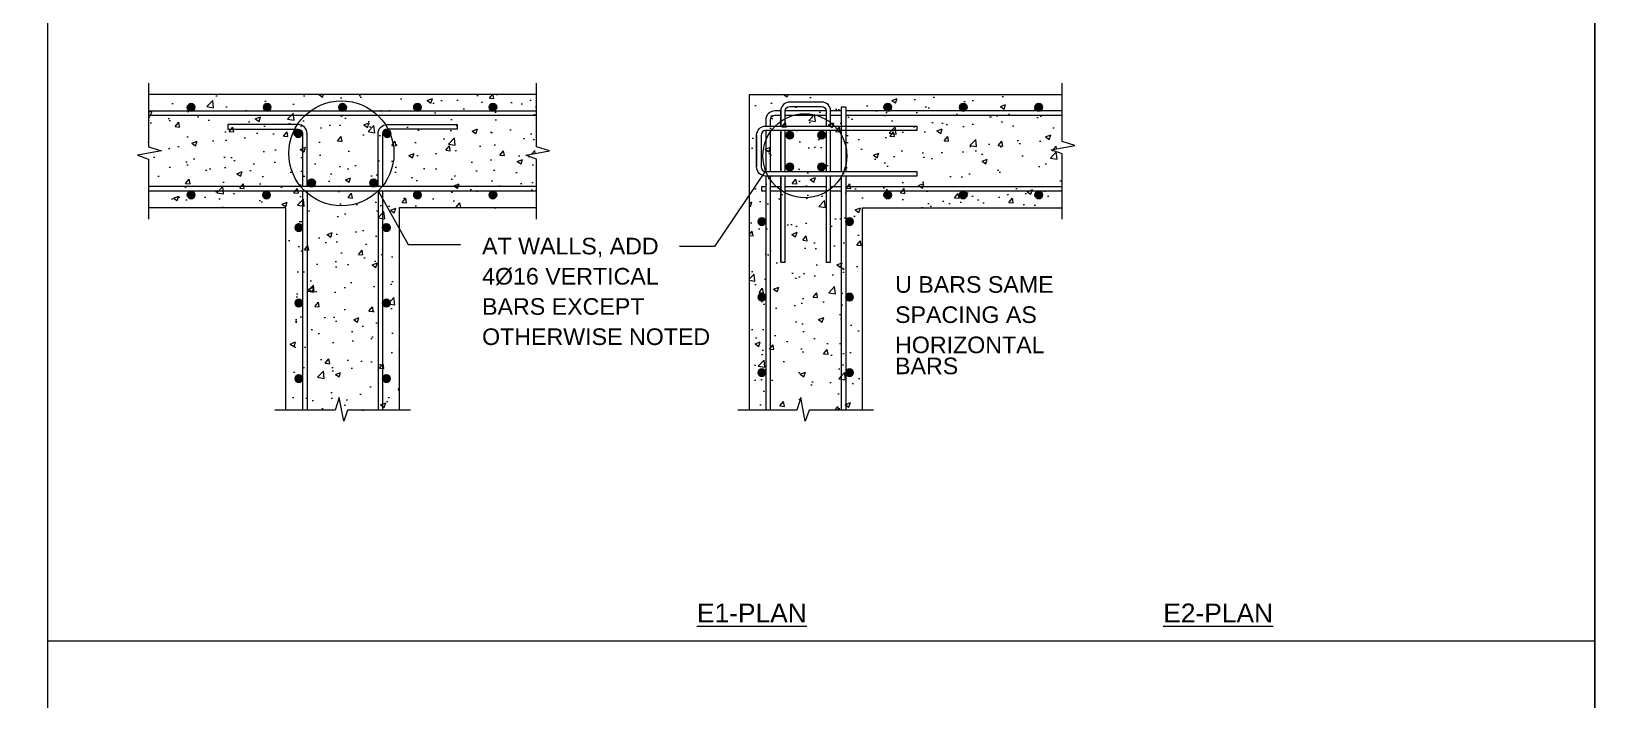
# Model space of a CAD drawing. Extents: x 166525 to 167198, y 178739 to 179747.
# Drawn here: x 166653.54 to 166665.54, y 179571.78 to 179576.91 of the extents above; entities that cross this region are included whole.
import ezdxf

# ---------------------------------------------------------------- set-up
doc = ezdxf.new("R2010")
doc.units = 0
doc.header["$MEASUREMENT"] = 0
doc.layers.get('0').update_dxf_attribs({"linetype": 'CONTINUOUS'})
doc.layers.add('BEAM', color=6, linetype='CONTINUOUS', lineweight=13)
doc.layers.add('S-G-TEXT SUB TITLE', color=2, linetype='CONTINUOUS')
doc.layers.add('Steel', color=2, linetype='CONTINUOUS')
doc.styles.add('ARIAL', font='arial.ttf')

# ---------------------------------------------------------------- blocks, each defined once
blk = doc.blocks.new('SUBTITLE')
at = {"lineweight": 0}
for tag, p in [('%%USUBTITLE', (13935941.075, 8347529.818)), ('20', (13935941.075, 8347529.418))]:
    blk.add_attdef(tag, p, '', height=0.2, dxfattribs=at)
blk = doc.blocks.new('B1')
at = {"layer": 'Steel'}
blk.add_hatch(color=256, dxfattribs=at).paths.add_polyline_path([(-0.05, 0, 1), (0.05, 0, 1)], flags=16)
blk.add_circle((0, 0), 0.05, dxfattribs=at)

msp = doc.modelspace()

# ---------------------------------------------------------------- hatches: boundary and pattern name
at = {"layer": 'BEAM'}
h = msp.add_hatch(dxfattribs=at)
h.set_pattern_fill('AR-CONC', color=0, scale=0.057942, style=0)
h.set_pattern_definition([(50, (166585.84214, 179559.04407), (0.4155963, -0.03636), [0.0434567, -0.4780232]), (355, (166585.84214, 179559.04407), (-0.0803956, 0.4358367), [0.0347653, -0.3824185]), (100.4514, (166585.87677, 179559.04104), (0.335201, 0.3994764), [0.0369325, -0.4062572]), (46.1842, (166585.84214, 179559.15995), (0.618383, -0.0959054), [0.065185, -0.717035]), (96.6356, (166585.89367, 179559.15196), (0.541564, 0.5644253), [0.0553987, -0.6093857]), (351.1842, (166585.84214, 179559.15995), (0.5415637, 0.564426), [0.052148, -0.573628]), (21, (166585.90008, 179559.131), (0.3458611, -0.2332862), [0.0434567, -0.4780232]), (326, (166585.9001, 179559.131), (0.1409823, 0.420168), [0.0347653, -0.3824185]), (71.4514, (166585.9289, 179559.11154), (0.4868435, 0.1868813), [0.0369325, -0.4062572]), (37.5, (166585.84214, 179559.04407), (0.0070457, 0.19288602), [0, -0.37778315, 0, -0.38821274, 0, -0.3838671]), (7.5, (166585.84214, 179559.04407), (0.1524283, 0.2285308), [0, -0.2213392, 0, -0.3690918, 0, -0.14630406]), (327.5, (166585.71293, 179559.04407), (0.30930847, -0.0130688), [0, -0.1448555, 0, -0.4519492, 0, -0.5997018]), (317.5, (166585.65498, 179559.04407), (0.3379109, 0.058003), [0, -0.1883122, 0, -0.3001406, 0, -0.4258752])])
h.paths.add_polyline_path([(166657.4212, 179575.93064), (166657.33715, 179575.96046), (166657.51926, 179575.99485), (166657.4212, 179576.02467), (166657.4212, 179576.42699), (166654.4422, 179576.42699), (166654.4422, 179576.02467), (166654.54025, 179575.99485), (166654.35815, 179575.96046), (166654.4422, 179575.93064), (166654.4422, 179575.55786), (166655.49713, 179575.55786), (166655.49713, 179574.00417), (166655.87572, 179574.00417), (166655.90553, 179574.10223), (166655.93993, 179573.92012), (166655.96974, 179574.00417), (166656.36627, 179574.00417), (166656.36627, 179575.55786), (166657.4212, 179575.55786)])
h = msp.add_hatch(dxfattribs=at)
h.set_pattern_fill('AR-CONC', color=0, scale=0.057942, style=0)
h.set_pattern_definition([(50, (166585.59213, 179559.04407), (0.4155963, -0.03636), [0.0434567, -0.4780232]), (355, (166585.59213, 179559.04407), (-0.0803956, 0.4358367), [0.0347653, -0.3824185]), (100.4514, (166585.62676, 179559.04104), (0.335201, 0.3994764), [0.0369325, -0.4062572]), (46.1842, (166585.59213, 179559.15995), (0.618383, -0.0959054), [0.065185, -0.7170347]), (96.6356, (166585.64366, 179559.15196), (0.541564, 0.5644253), [0.0553987, -0.6093857]), (351.1842, (166585.5921, 179559.15995), (0.5415637, 0.564426), [0.052148, -0.573628]), (21, (166585.65007, 179559.131), (0.3458611, -0.2332862), [0.0434567, -0.4780232]), (326, (166585.65007, 179559.131), (0.1409823, 0.420168), [0.0347653, -0.3824185]), (71.4514, (166585.6789, 179559.11154), (0.4868435, 0.1868813), [0.0369325, -0.4062572]), (37.5, (166585.59213, 179559.04407), (0.0070457, 0.19288602), [0, -0.37778315, 0, -0.38821274, 0, -0.3838671]), (7.5, (166585.59213, 179559.04407), (0.1524283, 0.2285308), [0, -0.2213392, 0, -0.3690918, 0, -0.14630406]), (327.5, (166585.46292, 179559.04407), (0.30930847, -0.0130688), [0, -0.1448555, 0, -0.4519492, 0, -0.5997018]), (317.5, (166585.40498, 179559.04407), (0.3379109, 0.058003), [0, -0.1883122, 0, -0.3001406, 0, -0.4258752])])
h.paths.add_polyline_path([(166661.45465, 179575.97184), (166661.37061, 179576.00165), (166661.55271, 179576.03605), (166661.45465, 179576.06587), (166661.45465, 179576.42699), (166659.05234, 179576.42699), (166659.05234, 179574.00417), (166659.419, 179574.00417), (166659.44881, 179574.10223), (166659.48321, 179573.92012), (166659.51302, 179574.00417), (166659.92147, 179574.00417), (166659.92147, 179575.55786), (166661.45465, 179575.55786)])

# ---------------------------------------------------------------- linework, layer by layer
msp.add_line((166665.54405, 179592.51426), (166665.54405, 179552.73845))
at = {"layer": 'BEAM', "color": 0}
for p, q in [((166653.6661, 179591.82623), (166653.6661, 179553.60608)), ((166659.05234, 179576.42699), (166661.45465, 179576.42699)), ((166659.05234, 179576.42699), (166659.05234, 179574.00417)), ((166659.60888, 179576.36905), (166659.36493, 179576.36905)), ((166659.794, 179576.32908), (166659.75923, 179576.32908)), ((166659.11028, 179576.11469), (166659.11028, 179575.87074)), ((166659.92147, 179575.55786), (166661.45465, 179575.55786)), ((166659.92147, 179575.55786), (166659.92147, 179574.00417)), ((166653.6661, 179572.23604), (166665.54405, 179572.23604))]:
    msp.add_line(p, q, dxfattribs=at)
msp.add_lwpolyline([(166665.54405, 179591.82623), (166615.94671, 179591.82623), (166615.94671, 179553.60608), (166665.54405, 179553.60608)], close=True, dxfattribs=at)
for points in [[(166654.4422, 179576.5139), (166654.4422, 179576.02467), (166654.54025, 179575.99485), (166654.35815, 179575.96046), (166654.4422, 179575.93064), (166654.4422, 179575.47094)], [(166657.4212, 179575.47094), (166657.4212, 179575.93064), (166657.33715, 179575.96046), (166657.51926, 179575.99485), (166657.4212, 179576.02467), (166657.4212, 179576.5139)], [(166661.45465, 179575.47094), (166661.45465, 179575.97184), (166661.37061, 179576.00165), (166661.55271, 179576.03605), (166661.45465, 179576.06587), (166661.45465, 179576.5139)], [(166657.4212, 179576.42699), (166654.4422, 179576.42699)], [(166657.4212, 179576.29958), (166654.4422, 179576.29958)], [(166657.4212, 179576.26482), (166654.4422, 179576.26482)], [(166659.2954, 179576.18422), (166659.2954, 179576.29952)], [(166659.64364, 179576.26534), (166659.33016, 179576.26534)], [(166659.64364, 179576.3001), (166659.33017, 179576.3001)], [(166659.75923, 179576.3001), (166659.6784, 179576.3001)], [(166659.75923, 179576.26534), (166659.67841, 179576.26534)], [(166659.75923, 179576.32908), (166659.75923, 179575.83598)], [(166659.794, 179576.32908), (166659.794, 179575.83598)], [(166661.45465, 179576.3001), (166659.794, 179576.3001)], [(166661.45465, 179576.26534), (166659.794, 179576.26534)], [(166659.17981, 179576.14946), (166659.17981, 179575.83598)], [(166659.21457, 179576.14946), (166659.21457, 179575.83598)], [(166659.2954, 179575.83598), (166659.2954, 179576.14946)], [(166659.2954, 179576.14946), (166659.2954, 179575.83598)], [(166659.33016, 179575.83598), (166659.33016, 179576.14946)], [(166659.64364, 179576.14946), (166659.64364, 179575.83598)], [(166659.67841, 179575.83598), (166659.67841, 179576.14946)], [(166659.17981, 179575.80121), (166659.17981, 179574.00417)], [(166659.21457, 179575.80121), (166659.21457, 179574.00417)], [(166659.2954, 179575.14042), (166659.2954, 179575.80121)], [(166659.2954, 179575.80121), (166659.2954, 179575.14042), (166659.33016, 179575.14042), (166659.33016, 179575.80121)], [(166659.64364, 179575.80121), (166659.64364, 179575.14042), (166659.67841, 179575.14042), (166659.67841, 179575.80121)], [(166659.75923, 179575.80121), (166659.75923, 179574.00417)], [(166659.794, 179575.80121), (166659.794, 179574.00417)], [(166657.4212, 179575.72009), (166654.4422, 179575.72009)], [(166657.4212, 179575.68533), (166654.4422, 179575.68533)], [(166655.62461, 179575.68533), (166655.62461, 179574.00417)], [(166655.65937, 179575.68533), (166655.65937, 179574.00417)], [(166656.20403, 179575.68533), (166656.20403, 179574.00417)], [(166656.23879, 179575.68533), (166656.23879, 179574.00417)], [(166659.17981, 179575.68533), (166659.15084, 179575.68533), (166659.15084, 179575.72009), (166659.17981, 179575.72009)], [(166659.21457, 179575.72009), (166659.2954, 179575.72009)], [(166659.2954, 179575.68533), (166659.21457, 179575.68533)], [(166659.33016, 179575.72009), (166659.64364, 179575.72009)], [(166659.64364, 179575.68533), (166659.33016, 179575.68533)], [(166659.67841, 179575.72009), (166659.75923, 179575.72009)], [(166659.75923, 179575.68533), (166659.67841, 179575.68533)], [(166659.794, 179575.72009), (166661.45465, 179575.72009)], [(166661.45465, 179575.68533), (166659.794, 179575.68533)], [(166655.49713, 179574.00417), (166655.49713, 179575.55786), (166654.4422, 179575.55786)], [(166657.4212, 179575.55786), (166656.36627, 179575.55786), (166656.36627, 179574.00417)], [(166656.45318, 179574.00417), (166655.96974, 179574.00417), (166655.93993, 179573.92012), (166655.90553, 179574.10223), (166655.87572, 179574.00417), (166655.41022, 179574.00417)], [(166660.00838, 179574.00417), (166659.51302, 179574.00417), (166659.48321, 179573.92012), (166659.44881, 179574.10223), (166659.419, 179574.00417), (166658.96542, 179574.00417)]]:
    msp.add_lwpolyline(points, dxfattribs=at)
for points in [[(166659.67841, 179576.18422), (166659.67841, 179576.29952, 0.41421356), (166659.60888, 179576.36905), (166659.36493, 179576.36905, 0.41421356), (166659.2954, 179576.29952), (166659.2954, 179576.18422)], [(166659.2954, 179576.3001), (166659.24934, 179576.3001, 0.41421356), (166659.17981, 179576.23057), (166659.17981, 179576.18422)], [(166659.2954, 179576.26534), (166659.24934, 179576.26534, 0.41421356), (166659.21457, 179576.23057), (166659.21457, 179576.18422)], [(166659.33016, 179576.18422), (166659.33016, 179576.29952, -0.41421356), (166659.36493, 179576.33428), (166659.60888, 179576.33428, -0.41421356), (166659.64364, 179576.29952), (166659.64364, 179576.18422)], [(166655.65937, 179575.72009), (166655.65937, 179576.12647, 0.41421356), (166655.58984, 179576.196), (166655.05098, 179576.196), (166655.05098, 179576.16124), (166655.58984, 179576.16124, -0.41421356), (166655.62461, 179576.12647), (166655.62461, 179575.72009)], [(166656.20403, 179575.72009), (166656.20403, 179576.12647, -0.41421356), (166656.27356, 179576.196), (166656.81242, 179576.196), (166656.81242, 179576.16124), (166656.27356, 179576.16124, 0.41421356), (166656.23879, 179576.12647), (166656.23879, 179575.72009)], [(166660.3389, 179575.80121), (166659.17981, 179575.80121, -0.41421356), (166659.11028, 179575.87074), (166659.11028, 179576.11469, -0.41421356), (166659.17981, 179576.18422), (166660.3389, 179576.18422), (166660.3389, 179576.14946), (166659.17981, 179576.14946, 0.41421356), (166659.14504, 179576.11469), (166659.14504, 179575.87074, 0.41421356), (166659.17981, 179575.83598), (166660.3389, 179575.83598), (166660.3389, 179575.80121), (166659.17981, 179575.80121)]]:
    msp.add_lwpolyline(points, format="xyb", dxfattribs=at)
at = {"layer": 'BEAM', "color": 3}
for points in [[(166659.17911, 179575.84117), (166658.78764, 179575.25998), (166658.51713, 179575.25998)], [(166656.20555, 179575.68775), (166656.43461, 179575.27545), (166656.83649, 179575.27545)]]:
    msp.add_lwpolyline(points, dxfattribs=at)
msp.add_lwpolyline([(166659.67841, 179575.32354, 0, 0.05055, 0), (166659.82552, 179575.28669, 0, 0, 0), (166660.45425, 179575.1292, 0, 0, 0), (166660.04338, 179575.67968, 0.05055, 0, 0), (166659.95267, 179575.80121, 0, 0.05055, 0)], format="xyseb", dxfattribs=at)
at = {"layer": 'BEAM', "color": 0}
for centre, radius in [((166655.92287, 179575.97528), 0.40321), ((166659.48039, 179575.95642), 0.32257)]:
    msp.add_circle(centre, radius, dxfattribs=at)

# ---------------------------------------------------------------- block references
at = {"layer": 'BEAM', "color": 0, "xscale": -0.5794220055977348, "yscale": 0.5794220055977348, "zscale": 0.5794220056, "rotation": 270}
for p in [(166654.76822, 179576.32787), (166655.35279, 179576.32839), (166655.9317, 179576.32787), (166656.50649, 179576.32855), (166657.08591, 179576.32855), (166660.11671, 179576.32906), (166660.69613, 179576.32906), (166661.27556, 179576.32906), (166655.58984, 179576.12647), (166656.27356, 179576.12647), (166659.36493, 179576.11469), (166659.60888, 179576.11469), (166659.36493, 179575.87074), (166659.60888, 179575.87074), (166655.69414, 179575.74871), (166656.16926, 179575.74871), (166654.76822, 179575.65636), (166655.34764, 179575.65636), (166656.50649, 179575.65636), (166657.08591, 179575.65636), (166660.11671, 179575.6564), (166660.69613, 179575.6564), (166661.27556, 179575.6564), (166655.59563, 179575.40578), (166656.26776, 179575.40578), (166659.15085, 179575.45131), (166659.82297, 179575.45131), (166659.15085, 179574.87189), (166659.82297, 179574.87189), (166655.59563, 179574.82636), (166656.26776, 179574.82636), (166659.15085, 179574.29247), (166659.82297, 179574.29247), (166655.59564, 179574.24694), (166656.26776, 179574.24694)]:
    msp.add_blockref('B1', p, dxfattribs=at)
at = {"layer": 'BEAM', "color": 0}
ref = msp.add_blockref('SUBTITLE', (-7908132.27575, -4657170.09333), dxfattribs=dict(at, xscale=0.5794220055977348, yscale=0.5794220055977348, zscale=0.5794220055977348))
ref.add_attrib('%%USUBTITLE', '%%UE1-PLAN', (166658.65206, 179572.37581), dxfattribs={"layer": 'S-G-TEXT SUB TITLE', "lineweight": 0, "height": 0.144856, "style": 'ARIAL'})
ref = msp.add_blockref('SUBTITLE', (-7908128.69608, -4657170.09333), dxfattribs=dict(at, xscale=0.5794220055977348, yscale=0.5794220055977348, zscale=0.5794220055977348))
ref.add_attrib('%%USUBTITLE', '%%UE2-PLAN', (166662.23173, 179572.37581), dxfattribs={"layer": 'S-G-TEXT SUB TITLE', "lineweight": 0, "height": 0.144856, "style": 'ARIAL'})

# ---------------------------------------------------------------- texts
at = {"layer": 'BEAM', "color": 3, "style": 'ARIAL'}
for s, height, p in [('AT WALLS, ADD', 0.1274728, (166657.00252, 179575.20002)), ('4%%C16 VERTICAL', 0.1274728, (166657.00252, 179574.96825)), ('U BARS SAME ', 0.1274728, (166660.17298, 179574.9055)), ('BARS EXCEPT ', 0.1274728, (166657.00252, 179574.73648)), ('SPACING AS', 0.127473, (166660.17298, 179574.67373)), ('OTHERWISE NOTED', 0.1274728, (166657.00252, 179574.50471)), ('HORIZONTAL', 0.127473, (166660.17298, 179574.44196)), ('BARS', 0.127473, (166660.17298, 179574.28031))]:
    msp.add_text(s, height=height, dxfattribs=at).set_placement(p)

doc.saveas('drawing.dxf')
